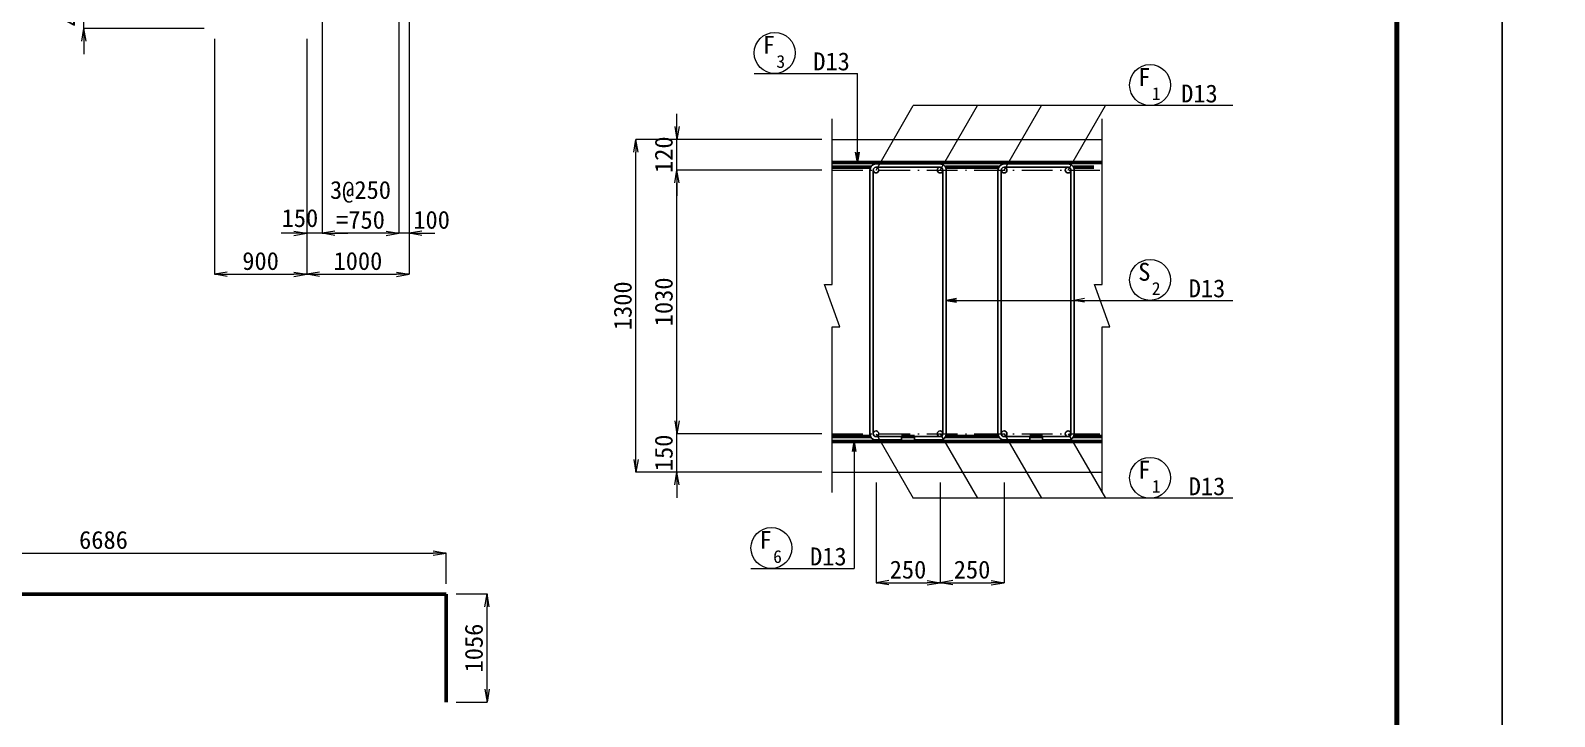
# Model space of a CAD drawing. Header units: millimetres. Extents: x 169470 to 758170, y -17820 to 11880.
# Drawn here: x 449460 to 464332, y -4591 to 2110 of the extents above; entities that cross this region are included whole.
import ezdxf
from ezdxf.enums import TextEntityAlignment as Align

# ---------------------------------------------------------------- set-up
doc = ezdxf.new("R2010")
doc.units = ezdxf.units.MM
doc.header["$LTSCALE"] = 50
doc.header["$PDSIZE"] = 300
doc.linetypes.add('CONTINU', pattern=[0])
doc.linetypes.add('SXF_一点短鎖線', pattern=[9.25, 6, -1.5, 0.25, -1.5])
doc.layers.get('Defpoints').update_dxf_attribs({"color": 151})
for name, color, linetype, lineweight in [('D-BGD', 7, 'Continuous', 13), ('D-BMK', 2, 'SXF_一点短鎖線', 13), ('D-STR', 1, 'Continuous', 50), ('D-STR-DIM', 7, 'Continuous', 13), ('D-STR-HTXT', 7, 'Continuous', 13), ('D-STR-STR2', 6, 'Continuous', 25), ('D-STR-STR3', 4, 'Continuous', 25), ('D-STR-TXT', 7, 'Continuous', 13), ('D-TTL', 2, 'Continuous', 140)]:
    doc.layers.add(name, color=color, linetype=linetype, lineweight=lineweight)
doc.styles.add('MS ゴシック', font='MS Gothic.ttf')
doc.styles.add('YOKO_GOTHIC', font='MS Gothic.ttf')
doc.dimstyles.new('DIM-50', dxfattribs={"dimscale": 50, "dimtxt": 3.5, "dimasz": 2.5, "dimexe": 0, "dimexo": 2, "dimgap": 0.8, "dimtad": 1, "dimdec": 0, "dimzin": 1, "dimdsep": 46, "dimtxsty": 'MS ゴシック', "dimblk": 'OPEN', "dimcen": 0.1, "dimclrd": 256, "dimclre": 256, "dimclrt": 256, "dimaunit": 1, "dimadec": 3, "dimazin": 0, "dimtfac": 1, "dimtdec": 0, "dimtix": 1, "dimtmove": 2, "dimatfit": 3, "dimldrblk": 'OPEN', "dimfxl": 1, "dimlwd": -1, "dimlwe": -1, "dimarcsym": 2})
doc.dimstyles.new('DIM-50-20', dxfattribs={"dimscale": 50, "dimtxt": 3.5, "dimasz": 2.5, "dimexe": 0, "dimexo": 2, "dimgap": 0.8, "dimtad": 1, "dimdec": 0, "dimlfac": 0.4, "dimzin": 1, "dimdsep": 46, "dimtxsty": 'MS ゴシック', "dimblk": 'OPEN', "dimcen": 0.1, "dimclrd": 256, "dimclre": 256, "dimclrt": 256, "dimaunit": 1, "dimadec": 3, "dimazin": 0, "dimtfac": 1, "dimtdec": 0, "dimtix": 1, "dimtmove": 2, "dimatfit": 3, "dimldrblk": 'OPEN', "dimfxl": 1, "dimlwd": -1, "dimlwe": -1, "dimarcsym": 2})
doc.dimstyles.new('S50', dxfattribs={"dimscale": 50, "dimtxt": 3.5, "dimasz": 2, "dimexe": 1, "dimexo": 1, "dimgap": 1, "dimtad": 1, "dimdec": 0, "dimzin": 1, "dimdsep": 46, "dimtxsty": 'YOKO_GOTHIC', "dimblk": 'OPEN', "dimcen": 0, "dimclrd": 256, "dimclre": 256, "dimclrt": 256, "dimaunit": 1, "dimadec": 3, "dimazin": 0, "dimtfac": 1, "dimtdec": 0, "dimtix": 1, "dimtmove": 2, "dimatfit": 3, "dimldrblk": 'OPEN', "dimfxl": 1, "dimlwd": -1, "dimlwe": -1, "dimarcsym": 0})

# ---------------------------------------------------------------- blocks, each defined once
blk = doc.blocks.new('_Open')
at = {"color": 0, "linetype": 'ByBlock', "lineweight": -2}
for p, q in [((-1, 0.17), (0, 0)), ((-1, -0.17), (0, 0)), ((0, 0), (-1, 0))]:
    blk.add_line(p, q, dxfattribs=at)
blk = doc.blocks.new('*D612')
at = {"layer": 'D-STR-DIM', "transparency": 16777216}
for p, q in [((449981, 2654), (449981, 2779)), ((451155, 2529), (449981, 2529)), ((449981, 2129), (449981, 2529)), ((451155, 2129), (449981, 2129)), ((449981, 2004), (449981, 1879))]:
    blk.add_line(p, q, dxfattribs=at)
at = {"layer": 'Defpoints', "color": 0, "transparency": 16777216}
for p in [(449981, 2529), (451255, 2529), (451255, 2129)]:
    blk.add_point(p, dxfattribs=at)
at = {"layer": 'D-STR-DIM', "transparency": 16777216, "xscale": 125, "yscale": 125, "zscale": 125}
for p, rotation in [((449981, 2529), 270), ((449981, 2129), 90)]:
    blk.add_blockref('_Open', p, dxfattribs=dict(at, rotation=rotation))
at = {"layer": 'D-STR-DIM', "transparency": 16777216, "insert": (449854, 2329), "char_height": 175, "attachment_point": 5, "rotation": 90, "style": 'MS ゴシック'}
blk.add_mtext('400', dxfattribs=at)
blk = doc.blocks.new('*D629')
at = {"layer": 'D-STR-DIM', "transparency": 16777216}
for p, q in [((451255, 2029), (451255, -271)), ((452155, 2029), (452155, -271)), ((451380, -271), (452030, -271))]:
    blk.add_line(p, q, dxfattribs=at)
at = {"layer": 'Defpoints', "color": 0, "transparency": 16777216}
for p in [(451255, 2129), (452155, 2129), (452155, -271)]:
    blk.add_point(p, dxfattribs=at)
at = {"layer": 'D-STR-DIM', "transparency": 16777216, "xscale": 125, "yscale": 125, "zscale": 125, "rotation": 180}
blk.add_blockref('_Open', (451255, -271), dxfattribs=at)
at = {"layer": 'D-STR-DIM', "transparency": 16777216, "xscale": 125, "yscale": 125, "zscale": 125}
blk.add_blockref('_Open', (452155, -271), dxfattribs=at)
at = {"layer": 'D-STR-DIM', "transparency": 16777216, "insert": (451705, -143), "char_height": 175, "attachment_point": 5, "style": 'MS ゴシック'}
blk.add_mtext('900', dxfattribs=at)
blk = doc.blocks.new('*D630')
at = {"layer": 'D-STR-DIM', "transparency": 16777216}
for p, q in [((453155, 3629), (453155, -271)), ((452155, 2029), (452155, -271)), ((452280, -271), (453030, -271))]:
    blk.add_line(p, q, dxfattribs=at)
at = {"layer": 'Defpoints', "color": 0, "transparency": 16777216}
for p in [(453155, 3729), (452155, 2129), (453155, -271)]:
    blk.add_point(p, dxfattribs=at)
at = {"layer": 'D-STR-DIM', "transparency": 16777216, "xscale": 125, "yscale": 125, "zscale": 125, "rotation": 180}
blk.add_blockref('_Open', (452155, -271), dxfattribs=at)
at = {"layer": 'D-STR-DIM', "transparency": 16777216, "xscale": 125, "yscale": 125, "zscale": 125}
blk.add_blockref('_Open', (453155, -271), dxfattribs=at)
at = {"layer": 'D-STR-DIM', "transparency": 16777216, "insert": (452655, -143), "char_height": 175, "attachment_point": 5, "style": 'MS ゴシック'}
blk.add_mtext('1000', dxfattribs=at)
blk = doc.blocks.new('*D631')
at = {"layer": 'D-STR-DIM', "transparency": 16777216}
for p, q in [((453055, 3629), (453055, 129)), ((453155, 3629), (453155, 129)), ((452930, 129), (452805, 129)), ((453155, 129), (453055, 129)), ((453280, 129), (453405, 129))]:
    blk.add_line(p, q, dxfattribs=at)
at = {"layer": 'Defpoints', "color": 0, "transparency": 16777216}
for p in [(453055, 3729), (453155, 3729), (453055, 129)]:
    blk.add_point(p, dxfattribs=at)
at = {"layer": 'D-STR-DIM', "transparency": 16777216, "xscale": 125, "yscale": 125, "zscale": 125}
blk.add_blockref('_Open', (453055, 129), dxfattribs=at)
at = {"layer": 'D-STR-DIM', "transparency": 16777216, "xscale": 125, "yscale": 125, "zscale": 125, "rotation": 180}
blk.add_blockref('_Open', (453155, 129), dxfattribs=at)
at = {"layer": 'D-STR-DIM', "transparency": 16777216, "insert": (453374, 259), "char_height": 175, "attachment_point": 5, "style": 'MS ゴシック'}
blk.add_mtext('100', dxfattribs=at)
blk = doc.blocks.new('*D632')
at = {"layer": 'D-STR-DIM', "transparency": 16777216}
for p, q in [((452305, 3629), (452305, 129)), ((453055, 3629), (453055, 129)), ((452930, 129), (452430, 129))]:
    blk.add_line(p, q, dxfattribs=at)
at = {"layer": 'Defpoints', "color": 0, "transparency": 16777216}
for p in [(452305, 3729), (453055, 3729), (452305, 129)]:
    blk.add_point(p, dxfattribs=at)
at = {"layer": 'D-STR-DIM', "transparency": 16777216, "xscale": 125, "yscale": 125, "zscale": 125, "rotation": 180}
blk.add_blockref('_Open', (452305, 129), dxfattribs=at)
at = {"layer": 'D-STR-DIM', "transparency": 16777216, "xscale": 125, "yscale": 125, "zscale": 125}
blk.add_blockref('_Open', (453055, 129), dxfattribs=at)
at = {"layer": 'D-STR-DIM', "transparency": 16777216, "insert": (452680, 405), "char_height": 175, "attachment_point": 5, "style": 'MS ゴシック'}
blk.add_mtext('3@250\\P=750', dxfattribs=at)
blk = doc.blocks.new('*D633')
at = {"layer": 'D-STR-DIM', "transparency": 16777216}
for p, q in [((452305, 3629), (452305, 129)), ((452155, 2029), (452155, 129)), ((452030, 129), (451905, 129)), ((452305, 129), (452155, 129)), ((452430, 129), (452555, 129))]:
    blk.add_line(p, q, dxfattribs=at)
at = {"layer": 'Defpoints', "color": 0, "transparency": 16777216}
for p in [(452305, 3729), (452155, 2129), (452155, 129)]:
    blk.add_point(p, dxfattribs=at)
at = {"layer": 'D-STR-DIM', "transparency": 16777216, "xscale": 125, "yscale": 125, "zscale": 125}
blk.add_blockref('_Open', (452155, 129), dxfattribs=at)
at = {"layer": 'D-STR-DIM', "transparency": 16777216, "xscale": 125, "yscale": 125, "zscale": 125, "rotation": 180}
blk.add_blockref('_Open', (452305, 129), dxfattribs=at)
at = {"layer": 'D-STR-DIM', "transparency": 16777216, "insert": (452089, 276), "char_height": 175, "attachment_point": 5, "style": 'MS ゴシック'}
blk.add_mtext('150', dxfattribs=at)
blk = doc.blocks.new('*D636')
at = {"layer": 'D-STR-DIM', "transparency": 16777216}
for p, q in [((458336, -2304), (458336, -3284)), ((458961, -2304), (458961, -3284)), ((458461, -3284), (458836, -3284))]:
    blk.add_line(p, q, dxfattribs=at)
at = {"layer": 'Defpoints', "color": 0, "transparency": 16777216}
for p in [(458336, -2204), (458961, -2204), (458961, -3284)]:
    blk.add_point(p, dxfattribs=at)
at = {"layer": 'D-STR-DIM', "transparency": 16777216, "xscale": 125, "yscale": 125, "zscale": 125, "rotation": 180}
blk.add_blockref('_Open', (458336, -3284), dxfattribs=at)
at = {"layer": 'D-STR-DIM', "transparency": 16777216, "xscale": 125, "yscale": 125, "zscale": 125}
blk.add_blockref('_Open', (458961, -3284), dxfattribs=at)
at = {"layer": 'D-STR-DIM', "transparency": 16777216, "insert": (458648, -3157), "char_height": 175, "attachment_point": 5, "style": 'MS ゴシック'}
blk.add_mtext('250', dxfattribs=at)
blk = doc.blocks.new('*D637')
at = {"layer": 'D-STR-DIM', "transparency": 16777216}
for p, q in [((457711, -2304), (457711, -3284)), ((458336, -2304), (458336, -3284)), ((457836, -3284), (458211, -3284))]:
    blk.add_line(p, q, dxfattribs=at)
at = {"layer": 'Defpoints', "color": 0, "transparency": 16777216}
for p in [(457711, -2204), (458336, -2204), (458336, -3284)]:
    blk.add_point(p, dxfattribs=at)
at = {"layer": 'D-STR-DIM', "transparency": 16777216, "xscale": 125, "yscale": 125, "zscale": 125, "rotation": 180}
blk.add_blockref('_Open', (457711, -3284), dxfattribs=at)
at = {"layer": 'D-STR-DIM', "transparency": 16777216, "xscale": 125, "yscale": 125, "zscale": 125}
blk.add_blockref('_Open', (458336, -3284), dxfattribs=at)
at = {"layer": 'D-STR-DIM', "transparency": 16777216, "insert": (458023, -3157), "char_height": 175, "attachment_point": 5, "style": 'MS ゴシック'}
blk.add_mtext('250', dxfattribs=at)
blk = doc.blocks.new('*D645')
at = {"layer": 'D-STR-DIM', "transparency": 16777216}
for p, q in [((457182, 746), (455768, 746)), ((455768, -1704), (455768, 621)), ((457182, -1829), (455768, -1829))]:
    blk.add_line(p, q, dxfattribs=at)
at = {"layer": 'Defpoints', "color": 0, "transparency": 16777216}
for p in [(455768, 746), (457282, 746), (457282, -1829)]:
    blk.add_point(p, dxfattribs=at)
at = {"layer": 'D-STR-DIM', "transparency": 16777216, "xscale": 125, "yscale": 125, "zscale": 125}
for p, rotation in [((455768, 746), 90), ((455768, -1829), 270)]:
    blk.add_blockref('_Open', p, dxfattribs=dict(at, rotation=rotation))
at = {"layer": 'D-STR-DIM', "transparency": 16777216, "insert": (455640, -541), "char_height": 175, "attachment_point": 5, "rotation": 90, "style": 'MS ゴシック'}
blk.add_mtext('1030', dxfattribs=at)
blk = doc.blocks.new('*D646')
at = {"layer": 'D-STR-DIM', "transparency": 16777216}
for p, q in [((455768, -1704), (455768, -1579)), ((457182, -1829), (455768, -1829)), ((455768, -2204), (455768, -1829)), ((457182, -2204), (455768, -2204)), ((455768, -2329), (455768, -2454))]:
    blk.add_line(p, q, dxfattribs=at)
at = {"layer": 'Defpoints', "color": 0, "transparency": 16777216}
for p in [(455768, -1829), (457282, -1829), (457282, -2204)]:
    blk.add_point(p, dxfattribs=at)
at = {"layer": 'D-STR-DIM', "transparency": 16777216, "xscale": 125, "yscale": 125, "zscale": 125}
for p, rotation in [((455768, -1829), 270), ((455768, -2204), 90)]:
    blk.add_blockref('_Open', p, dxfattribs=dict(at, rotation=rotation))
at = {"layer": 'D-STR-DIM', "transparency": 16777216, "insert": (455640, -2016), "char_height": 175, "attachment_point": 5, "rotation": 90, "style": 'MS ゴシック'}
blk.add_mtext('150', dxfattribs=at)
blk = doc.blocks.new('*D647')
at = {"layer": 'D-STR-DIM', "transparency": 16777216}
for p, q in [((455768, 1171), (455768, 1296)), ((457182, 1046), (455768, 1046)), ((455768, 746), (455768, 1046)), ((457182, 746), (455768, 746)), ((455768, 621), (455768, 496))]:
    blk.add_line(p, q, dxfattribs=at)
at = {"layer": 'Defpoints', "color": 0, "transparency": 16777216}
for p in [(455768, 1046), (457282, 1046), (457282, 746)]:
    blk.add_point(p, dxfattribs=at)
at = {"layer": 'D-STR-DIM', "transparency": 16777216, "xscale": 125, "yscale": 125, "zscale": 125}
for p, rotation in [((455768, 1046), 270), ((455768, 746), 90)]:
    blk.add_blockref('_Open', p, dxfattribs=dict(at, rotation=rotation))
at = {"layer": 'D-STR-DIM', "transparency": 16777216, "insert": (455640, 896), "char_height": 175, "attachment_point": 5, "rotation": 90, "style": 'MS ゴシック'}
blk.add_mtext('120', dxfattribs=at)
blk = doc.blocks.new('*D648')
at = {"layer": 'D-STR-DIM', "transparency": 16777216}
for p, q in [((457182, 1046), (455368, 1046)), ((455368, -2079), (455368, 921)), ((457182, -2204), (455368, -2204))]:
    blk.add_line(p, q, dxfattribs=at)
at = {"layer": 'Defpoints', "color": 0, "transparency": 16777216}
for p in [(455368, 1046), (457282, 1046), (457282, -2204)]:
    blk.add_point(p, dxfattribs=at)
at = {"layer": 'D-STR-DIM', "transparency": 16777216, "xscale": 125, "yscale": 125, "zscale": 125}
for p, rotation in [((455368, 1046), 90), ((455368, -2204), 270)]:
    blk.add_blockref('_Open', p, dxfattribs=dict(at, rotation=rotation))
at = {"layer": 'D-STR-DIM', "transparency": 16777216, "insert": (455240, -579), "char_height": 175, "attachment_point": 5, "rotation": 90, "style": 'MS ゴシック'}
blk.add_mtext('1300', dxfattribs=at)
blk = doc.blocks.new('*D658')
at = {"layer": 'D-STR-DIM', "transparency": 16777216}
for p, q in [((446829, -3294), (446829, -2994)), ((446954, -2994), (453390, -2994)), ((453515, -3294), (453515, -2994))]:
    blk.add_line(p, q, dxfattribs=at)
at = {"layer": 'Defpoints', "color": 0, "transparency": 16777216}
for p in [(453515, -2994), (446829, -3394), (453515, -3394)]:
    blk.add_point(p, dxfattribs=at)
at = {"layer": 'D-STR-DIM', "transparency": 16777216, "xscale": 125, "yscale": 125, "zscale": 125, "rotation": 180}
blk.add_blockref('_Open', (446829, -2994), dxfattribs=at)
at = {"layer": 'D-STR-DIM', "transparency": 16777216, "xscale": 125, "yscale": 125, "zscale": 125}
blk.add_blockref('_Open', (453515, -2994), dxfattribs=at)
at = {"layer": 'D-STR-DIM', "transparency": 16777216, "insert": (450172, -2867), "char_height": 175, "attachment_point": 5, "style": 'MS ゴシック'}
blk.add_mtext('6686', dxfattribs=at)
blk = doc.blocks.new('*D680')
at = {"layer": 'D-STR-DIM', "transparency": 16777216}
for p, q in [((453615, -3394), (453915, -3394)), ((453915, -4325), (453915, -3519)), ((453615, -4450), (453915, -4450))]:
    blk.add_line(p, q, dxfattribs=at)
at = {"layer": 'Defpoints', "color": 0, "transparency": 16777216}
for p in [(453515, -3394), (453915, -3394), (453515, -4450)]:
    blk.add_point(p, dxfattribs=at)
at = {"layer": 'D-STR-DIM', "transparency": 16777216, "xscale": 125, "yscale": 125, "zscale": 125}
for p, rotation in [((453915, -3394), 90), ((453915, -4450), 270)]:
    blk.add_blockref('_Open', p, dxfattribs=dict(at, rotation=rotation))
at = {"layer": 'D-STR-DIM', "transparency": 16777216, "insert": (453787, -3922), "char_height": 175, "attachment_point": 5, "rotation": 90, "style": 'MS ゴシック'}
blk.add_mtext('1056', dxfattribs=at)

msp = doc.modelspace()

# ---------------------------------------------------------------- linework, layer by layer
at = {"layer": 'D-BGD'}
for p, q in [((457282.44, 1046.02), (459917.5, 1046.02)), ((457282.44, -2203.98), (459917.5, -2203.98))]:
    msp.add_line(p, q, dxfattribs=at)
at = {"layer": 'D-BMK'}
for p, q in [((457282.44, 746.02), (459917.5, 746.02)), ((457282.44, -1828.98), (459917.5, -1828.98))]:
    msp.add_line(p, q, dxfattribs=at)
at = {"layer": 'D-STR'}
for p, q in [((457282.44, 821.02), (459917.5, 821.02)), ((457282.44, 773.52), (457657.32, 773.52)), ((458389.04, 773.52), (458907.27, 773.52)), ((459638.99, 773.52), (459836.96, 773.52)), ((457282.44, -1856.48), (457657.32, -1856.48)), ((457282.44, -1903.97), (459917.5, -1903.97)), ((457960.53, -1856.48), (458085.63, -1856.48)), ((458389.04, -1856.48), (458907.27, -1856.48)), ((459210.48, -1856.48), (459335.58, -1856.48)), ((459638.99, -1856.48), (459917.5, -1856.48)), ((446828.67, -3394.3), (453514.67, -3394.3)), ((453514.67, -3394.3), (453514.67, -4450.3))]:
    msp.add_line(p, q, dxfattribs=at)
at = {"layer": 'D-STR-HTXT'}
for p, q in [((456522, 1690), (457528.56, 1690)), ((457710.64, 746.02), (458074.67, 1376.53)), ((461192.08, 1376.53), (458074.67, 1376.53)), ((458335.62, 746.02), (458699.64, 1376.53)), ((458960.59, 746.02), (459324.62, 1376.53)), ((459585.57, 746.02), (459949.59, 1376.53)), ((460185.52, -526.57), (461192.08, -526.57)), ((457710.64, -1828.98), (458074.67, -2459.48)), ((458335.62, -1828.98), (458699.64, -2459.48)), ((458960.59, -1828.98), (459324.62, -2459.48)), ((459585.57, -1828.98), (459949.59, -2459.48)), ((461192.08, -2459.48), (458074.67, -2459.48)), ((456490.35, -3144.67), (457496.91, -3144.67))]:
    msp.add_line(p, q, dxfattribs=at)
for points in [[(457282.44, -2403.98), (457282.44, -785.97), (457357.44, -785.97), (457207.44, -371.98), (457282.44, -371.98), (457282.44, 1246.02)], [(459917.5, -2403.98), (459917.5, -785.97), (459992.5, -785.97), (459842.5, -371.98), (459917.5, -371.98), (459917.5, 1246.02)]]:
    msp.add_lwpolyline(points, dxfattribs=at)
for centre in [(456722, 1890), (460385.52, 1576.53), (460385.52, -326.57), (460385.52, -2259.48), (456690.35, -2944.67)]:
    msp.add_circle(centre, 200, dxfattribs=at)
at = {"layer": 'D-STR-STR2'}
for centre in [(457710.64, 746.02), (458335.62, 746.02), (458960.59, 746.02), (459585.57, 746.02), (457710.64, -1828.98), (458335.62, -1828.98), (458960.59, -1828.98), (459585.57, -1828.98)]:
    msp.add_circle(centre, 27.5, dxfattribs=at)
at = {"layer": 'D-STR-STR3'}
for p, q in [((457650.64, -1828.98), (457650.64, 746.02)), ((457683.14, -1828.98), (457683.14, 746.02)), ((457710.54, 806.02), (458335.72, 806.02)), ((457710.54, 773.52), (458335.62, 773.52)), ((458363.12, -1828.98), (458363.12, 746.02)), ((458395.71, -1828.98), (458395.88, 746.02)), ((458900.59, -1828.98), (458900.59, 746.02)), ((458933.09, -1828.98), (458933.09, 746.02)), ((458960.49, 806.02), (459585.67, 806.02)), ((458960.49, 773.52), (459585.57, 773.52)), ((459613.07, -1828.98), (459613.07, 746.02)), ((459645.66, -1828.98), (459645.83, 746.02)), ((457710.64, -1856.48), (457960.53, -1856.48)), ((457710.64, -1888.97), (457960.53, -1888.97)), ((457960.53, -1888.97), (457960.53, -1856.48)), ((458085.63, -1856.48), (458335.62, -1856.48)), ((458085.63, -1888.97), (458085.63, -1856.48)), ((458085.63, -1888.97), (458335.67, -1888.97)), ((458960.59, -1856.48), (459210.48, -1856.48)), ((458960.59, -1888.97), (459210.48, -1888.97)), ((459210.48, -1888.97), (459210.48, -1856.48)), ((459335.58, -1888.97), (459335.58, -1856.48)), ((459335.58, -1856.48), (459585.57, -1856.48)), ((459335.58, -1888.97), (459585.62, -1888.97))]:
    msp.add_line(p, q, dxfattribs=at)
for centre, start, end in [((457710.64, 746.02), 90.00001, 180), ((458335.72, 746.02), 0, 90.00001), ((458960.59, 746.02), 90.00001, 180), ((459585.67, 746.02), 0, 90.00001), ((457710.64, -1828.98), 180, 270), ((458335.72, -1828.98), 270, 0), ((458960.59, -1828.98), 180, 270), ((459585.67, -1828.98), 270, 0)]:
    msp.add_arc(centre, 60, start, end, dxfattribs=at)
at = {"layer": 'D-TTL'}
msp.add_lwpolyline([(422794.53, 10780), (422794.53, -16720), (462794.53, -16720), (462794.53, 10780)], close=True, dxfattribs=at)
at = {"layer": 'Defpoints', "color": 1}
for points in [[(421769.53, 11880), (421769.53, -17820), (463819.53, -17820), (463819.53, 11880)], [(463819.53, 11880), (463819.53, -17820), (505869.53, -17820), (505869.53, 11880)]]:
    msp.add_lwpolyline(points, close=True, dxfattribs=at)

# ---------------------------------------------------------------- block references
at = {"layer": 'D-STR-HTXT', "xscale": 100, "yscale": 100, "zscale": 100, "rotation": 180}
msp.add_blockref('_Open', (459645.76, -526.53), dxfattribs=at)

# ---------------------------------------------------------------- texts
at = {"layer": 'D-STR-TXT', "style": 'YOKO_GOTHIC'}
for s, height, p in [('F', 175, (456665.72, 1881.68)), ('3', 125, (456781.38, 1743.88)), ('F', 175, (460329.24, 1568.22)), ('1', 125, (460444.9, 1430.41)), ('S', 175, (460329.24, -334.88)), ('2', 125, (460444.9, -472.69)), ('F', 175, (460329.24, -2267.8)), ('1', 125, (460444.9, -2405.6)), ('F', 175, (456634.07, -2952.98)), ('6', 125, (456749.74, -3090.79))]:
    msp.add_text(s, height=height, dxfattribs=at).set_placement(p, align=Align.CENTER)
for p in [(457098.52, 1720), (460688.14, 1406.53), (460762.04, -496.57), (460762.04, -2429.48), (457066.87, -3114.67)]:
    msp.add_text('D13', height=175, dxfattribs=at).set_placement(p)

# ---------------------------------------------------------------- dimensions: what is measured, and where the dimension line sits
at = {"layer": 'D-STR-DIM'}
for base, p1, p2, picture, middle in [((452155.39, 129.09), (452305.39, 3729.09), (452155.39, 2129.09), '*D633', (452088.68, 276.09)), ((453055.39, 129.09), (453155.39, 3729.09), (453055.39, 3729.09), '*D631', (453373.66, 258.59))]:
    dim = msp.add_linear_dim(base=base, p1=p1, p2=p2, angle=180, dimstyle='DIM-50', dxfattribs=at)
    dim.commit()
    dim.dimension.update_dxf_attribs({"geometry": picture, "text_midpoint": middle, "dimtype": 160})
for base, p1, p2, dimstyle, picture, middle in [((453155.39, -270.91), (452155.39, 2129.09), (453155.39, 3729.09), 'DIM-50', '*D630', (452655.39, -143.41)), ((452155.39, -270.91), (451255.39, 2129.09), (452155.39, 2129.09), 'DIM-50', '*D629', (451705.39, -143.41)), ((458335.62, -3284.29), (457710.64, -2203.98), (458335.62, -2203.98), 'DIM-50-20', '*D637', (458023.13, -3156.79)), ((458960.69, -3284.29), (458335.62, -2203.98), (458960.69, -2203.98), 'DIM-50-20', '*D636', (458648.15, -3156.79)), ((453514.67, -2994.3), (446828.67, -3394.3), (453514.67, -3394.3), 'DIM-50', '*D658', (450171.67, -2866.8))]:
    dim = msp.add_linear_dim(base=base, p1=p1, p2=p2, dimstyle=dimstyle, dxfattribs=at)
    dim.commit()
    dim.dimension.update_dxf_attribs({"geometry": picture, "text_midpoint": middle})
dim = msp.add_linear_dim(base=(452305.39, 129.09), p1=(453055.39, 3729.09), p2=(452305.39, 3729.09), angle=180, text='3@250\\P=<>', dimstyle='DIM-50', dxfattribs=at)
dim.commit()
dim.dimension.update_dxf_attribs({"geometry": '*D632', "text_midpoint": (452680.39, 404.65)})
for base, p1, p2, dimstyle, picture, middle in [((449981.49, 2529.09), (451255.39, 2129.09), (451255.39, 2529.09), 'DIM-50', '*D612', (449853.99, 2329.09)), ((455767.97, 1046.02), (457282.44, 746.02), (457282.44, 1046.02), 'DIM-50-20', '*D647', (455640.47, 896.02)), ((455367.97, 1046.02), (457282.44, -2203.98), (457282.44, 1046.02), 'DIM-50-20', '*D648', (455240.47, -578.98)), ((455767.97, 746.02), (457282.44, -1828.98), (457282.44, 746.02), 'DIM-50-20', '*D645', (455640.47, -541.48)), ((455767.97, -1828.98), (457282.44, -2203.98), (457282.44, -1828.98), 'DIM-50-20', '*D646', (455640.47, -2016.48)), ((453914.67, -3394.3), (453514.67, -4450.3), (453514.67, -3394.3), 'DIM-50', '*D680', (453787.17, -3922.3))]:
    dim = msp.add_linear_dim(base=base, p1=p1, p2=p2, angle=90, dimstyle=dimstyle, dxfattribs=at)
    dim.commit()
    dim.dimension.update_dxf_attribs({"geometry": picture, "text_midpoint": middle})

# ---------------------------------------------------------------- leaders
at = {"layer": 'D-STR-HTXT', "linetype": 'CONTINU'}
for points in [[(457528.56, 821.07), (457528.56, 1690)], [(458395.78, -526.43), (460185.52, -526.57)], [(457496.91, -1903.97), (457496.91, -3144.67)]]:
    msp.add_leader(points, dimstyle='S50', dxfattribs=at)

doc.saveas('drawing.dxf')
